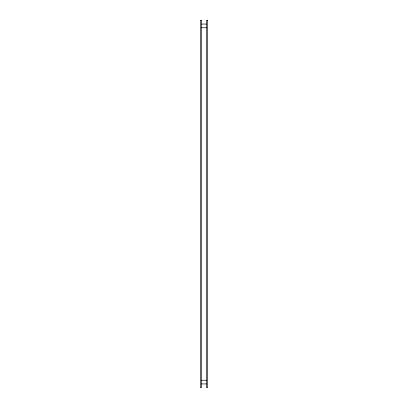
<?xml version="1.0" encoding="UTF-8"?>
<svg xmlns="http://www.w3.org/2000/svg" width="408" height="408" viewBox="0 0 408 408"><rect width="100%" height="100%" fill="white"/><g stroke="black" fill="none" stroke-linecap="round" stroke-linejoin="round"><path stroke-width="0.61" d="M201.552 24.072L206.448 24.072M201.552 27.744L206.448 27.744M201.552 380.256L206.448 380.256M201.552 383.928L206.448 383.928M201.552 20.4L200.328 20.4L200.328 387.6L201.552 387.6L201.552 20.4M207.672 20.4L206.448 20.4L206.448 387.6L207.672 387.6L207.672 20.4"/></g></svg>
